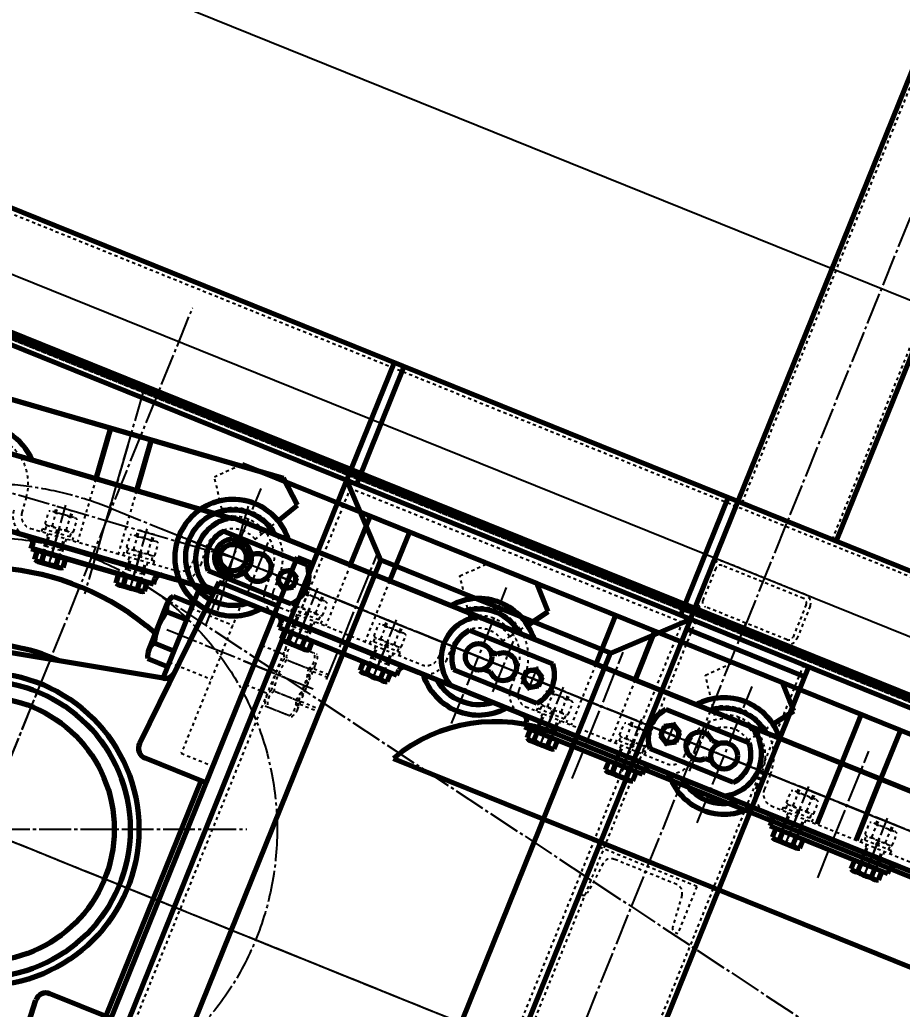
# Model space of a CAD drawing. Header units: millimetres. Extents: x 39335 to 110675, y -13954 to 36506.
# Drawn here: x 53953 to 54786, y 25245 to 26180 of the extents above; entities that cross this region are included whole.
import ezdxf

# ---------------------------------------------------------------- set-up
doc = ezdxf.new("R2010")
doc.units = ezdxf.units.MM
doc.linetypes.add('EB_DASH', pattern=[6, 3, -3])
doc.linetypes.add('EB_DASHDOT', pattern=[39, 30, -3, 3, -3])
for name, color, linetype, lineweight in [('CAXA0', 7, 'Continuous', 70), ('CAXA1', 1, 'EB_DASHDOT', 25), ('CAXA2', 6, 'EB_DASH', 25), ('CAXA3', 7, 'Continuous', 25), ('CAXA4', 3, 'Continuous', 25), ('CAXAnew1', 7, 'Continuous', 70)]:
    doc.layers.add(name, color=color, linetype=linetype, lineweight=lineweight)
doc.styles.add('\\M+5B1EA\\M+5D7BC', font='', dxfattribs={"width": 0.667})
doc.styles.get('\\M+5B1EA\\M+5D7BC').set_extended_font_data('FangSong_GB2312')
doc.dimstyles.new('\\M+5B1EA\\M+5D7BC', dxfattribs={"dimscale": 35, "dimtxt": 3.5, "dimasz": 4, "dimexe": 2, "dimexo": 0, "dimtad": 1, "dimdec": 1, "dimdsep": 46, "dimtxsty": '\\M+5B1EA\\M+5D7BC', "dimcen": 0, "dimdle": 6, "dimazin": 2, "dimtfac": 1, "dimtdec": 1, "dimtmove": 0, "dimatfit": 3, "dimfxl": 0, "dimtolj": 1, "dimtzin": 0, "dimarcsym": 0})

# ---------------------------------------------------------------- blocks, each defined once
blk = doc.blocks.new('CAXBLOCK16', base_point=(-10473.19, 7372.22))
at = {"layer": 'CAXA1', "linetype": 'EB_DASHDOT', "lineweight": 25}
blk.add_line((-11038.53, 7755.39), (-10150.05, 7167.66), dxfattribs=at)
blk.add_circle((-11190.91, 7525.03), 276.2, dxfattribs=at)
blk = doc.blocks.new('*D280')
at = {"layer": 'CAXA4', "color": 0, "lineweight": -2, "transparency": 16777216}
for p, q in [((53916.93, 25415.93), (53916.93, 26680.95)), ((76546.38, 19446.79), (76546.38, 26680.95)), ((54056.93, 26610.95), (76406.38, 26610.95))]:
    blk.add_line(p, q, dxfattribs=at)
at = {"layer": 'CAXA4', "color": 0, "transparency": 16777216}
for points in [[(54056.93, 26634.28), (54056.93, 26587.61), (53916.93, 26610.95)], [(76406.38, 26634.28), (76406.38, 26587.61), (76546.38, 26610.95)]]:
    blk.add_solid(points, dxfattribs=at)
at = {"layer": 'DEFPOINTS', "color": 0, "transparency": 16777216}
for p in [(76546.38, 26610.95), (53916.93, 25415.93), (76546.38, 19446.79)]:
    blk.add_point(p, dxfattribs=at)
at = {"layer": 'CAXA4', "color": 0, "transparency": 16777216, "insert": (65231.66, 26695.37), "char_height": 122.5, "attachment_point": 5, "style": '\\M+5B1EA\\M+5D7BC'}
blk.add_mtext('\\A1;\\fFangSong_GB2312;22630', dxfattribs=at)
blk = doc.blocks.new('CAXBLOCK41', base_point=(-11193.43, 7525.41))
at = {"layer": 'CAXA0'}
for p, q in [((-10969.79, 7758.61), (-11044.58, 7606.26)), ((-10914.16, 7736.14), (-10969.79, 7758.61)), ((-10988.29, 7752.86), (-11022.56, 7668.05)), ((-10988.29, 7752.86), (-10975.21, 7747.57)), ((-10981.59, 7569.24), (-10914.16, 7736.14)), ((-11022.21, 7667.99), (-11165.71, 7691.89)), ((-10981.59, 7569.24), (-11039.35, 7592.58)), ((-11076.29, 7348.66), (-10986.39, 7571.18)), ((-11169.31, 7303.91), (-11289.14, 7386.4)), ((-11071.49, 7346.72), (-11129.25, 7370.06)), ((-11194.55, 7202.3), (-11142.52, 7363.85)), ((-11138.92, 7179.83), (-11071.49, 7346.72)), ((-11203.87, 7219.3), (-11169.6, 7304.1)), ((-11203.87, 7219.3), (-11190.78, 7214.01)), ((-11138.92, 7179.83), (-11194.55, 7202.3))]:
    blk.add_line(p, q, dxfattribs=at)
for radius in [148.21, 140, 125]:
    blk.add_circle((-11193.43, 7525.41), radius, dxfattribs=at)
for centre, radius, start, end in [((-11193.43, 7525.41), 175, 65.21225, 250.78775), ((-11193.43, 7525.41), 168.77, 80.54525, 235.45475), ((-11020.57, 7677.86), 10, 260.54525, 333.85364), ((-11035.6, 7601.85), 10, 153.85364, 248), ((-11133, 7360.78), 10, 68, 162.14636), ((-11174.98, 7295.67), 10, 342.14636, 55.45475)]:
    blk.add_arc(centre, radius, start, end, dxfattribs=at)
at = {"layer": 'CAXA1', "linetype": 'EB_DASHDOT', "lineweight": 25}
for p, q in [((-10918.58, 7673.21), (-11019.56, 7714.01)), ((-11257.78, 7366.15), (-11129.09, 7684.67)), ((-11352.7, 7589.76), (-11034.17, 7461.06)), ((-11098.39, 7228.16), (-11199.37, 7268.96))]:
    blk.add_line(p, q, dxfattribs=at)
at = {"layer": 'CAXA2'}
for p, q in [((-10966.66, 7692.64), (-10947.68, 7739.61)), ((-10947.68, 7739.61), (-10917.66, 7727.48)), ((-10995.87, 7734.1), (-10956.36, 7718.13)), ((-10966.66, 7692.64), (-11005.27, 7597.08)), ((-11016.47, 7683.1), (-10976.96, 7667.14)), ((-11005.27, 7597.08), (-10975.24, 7584.95)), ((-11146.47, 7247.59), (-11107.86, 7343.15)), ((-11107.86, 7343.15), (-11077.84, 7331.01)), ((-11175.68, 7289.05), (-11136.17, 7273.09)), ((-11146.47, 7247.59), (-11165.45, 7200.62)), ((-11196.29, 7238.06), (-11156.77, 7222.09)), ((-11165.45, 7200.62), (-11135.42, 7188.48))]:
    blk.add_line(p, q, dxfattribs=at)
blk = doc.blocks.new('CAXBLOCK56', base_point=(-10206.5, 7488.92))
at = {"layer": 'CAXA0'}
for p, q in [((-10956.55, 7819.75), (-10002.73, 7434.38)), ((-10956.92, 7799.4), (-10943.78, 7794.09)), ((-10968.91, 7769.73), (-10955.77, 7764.42)), ((-10982.77, 7754.84), (-10028.95, 7369.47)), ((-10733.15, 7713.31), (-10654.6, 7681.57)), ((-10713.13, 7693.36), (-10706.74, 7690.78)), ((-10748.14, 7676.22), (-10669.58, 7644.48)), ((-10719.88, 7676.67), (-10713.49, 7674.09)), ((-10682.7, 7666.37), (-10679.24, 7674.94)), ((-10679.24, 7674.94), (-10670.09, 7676.22)), ((-10670.09, 7676.22), (-10664.41, 7668.94)), ((-10677.01, 7659.09), (-10682.7, 7666.37)), ((-10664.41, 7668.94), (-10667.87, 7660.38)), ((-10667.87, 7660.38), (-10677.01, 7659.09)), ((-10469.16, 7606.65), (-10547.72, 7638.39)), ((-10549.43, 7622.49), (-10552.89, 7613.93)), ((-10540.29, 7623.78), (-10549.43, 7622.49)), ((-10534.6, 7616.5), (-10540.29, 7623.78)), ((-10538.06, 7607.93), (-10534.6, 7616.5)), ((-10552.89, 7613.93), (-10547.21, 7606.65)), ((-10547.21, 7606.65), (-10538.06, 7607.93)), ((-10497.42, 7606.2), (-10503.81, 7608.79)), ((-10484.15, 7569.56), (-10562.7, 7601.3)), ((-10504.17, 7589.52), (-10510.56, 7592.1)), ((-10269.56, 7526.01), (-10191.01, 7494.27)), ((-10249.54, 7506.05), (-10243.15, 7503.47)), ((-10284.54, 7488.92), (-10205.99, 7457.18)), ((-10256.28, 7489.36), (-10249.89, 7486.78)), ((-10219.11, 7479.07), (-10215.65, 7487.63)), ((-10215.65, 7487.63), (-10206.5, 7488.92)), ((-10206.5, 7488.92), (-10200.81, 7481.64)), ((-10213.42, 7471.79), (-10219.11, 7479.07)), ((-10200.81, 7481.64), (-10204.27, 7473.08)), ((-10204.27, 7473.08), (-10213.42, 7471.79)), ((-10005.57, 7419.35), (-10084.12, 7451.08)), ((-10085.84, 7435.19), (-10089.3, 7426.62)), ((-10076.69, 7436.48), (-10085.84, 7435.19)), ((-10071.01, 7429.2), (-10076.69, 7436.48)), ((-10089.3, 7426.62), (-10083.62, 7419.35)), ((-10083.62, 7419.35), (-10074.47, 7420.63)), ((-10074.47, 7420.63), (-10071.01, 7429.2)), ((-10033.83, 7418.9), (-10040.22, 7421.48)), ((-10020.56, 7382.26), (-10099.11, 7414)), ((-10040.57, 7402.21), (-10046.96, 7404.79))]:
    blk.add_line(p, q, dxfattribs=at)
for centre, radius in [((-10956.34, 7781.91), 12.5), ((-10724.55, 7688.26), 12.5), ((-10673.55, 7667.66), 8), ((-10543.75, 7615.21), 8), ((-10492.75, 7594.61), 12.5), ((-10260.96, 7500.96), 12.5), ((-10209.96, 7480.36), 8), ((-10080.16, 7427.91), 8), ((-10029.16, 7407.31), 12.5)]:
    blk.add_circle(centre, radius, dxfattribs=at)
for centre, radius, start, end in [((-10956.34, 7781.91), 55, 17.5212, 298.4788), ((-10956.34, 7781.91), 45, 29.05756, 286.94244), ((-10951.71, 7780.04), 40, 96.95502, 219.04498), ((-10956.34, 7781.91), 17.5, 91.89551, 224.10449), ((-10956.34, 7781.91), 17.5, 271.89551, 44.10449), ((-10724.55, 7688.26), 55, 17.5212, 118.4788), ((-10724.55, 7688.26), 45, 29.05756, 106.94244), ((-10719.91, 7686.39), 40, 96.95502, 219.04498), ((-10719.91, 7686.39), 30, 116.18969, 199.81031), ((-10701.42, 7678.92), 13, 201.81306, 114.18694), ((-10682.82, 7671.4), 30, 296.18969, 19.81031), ((-10724.55, 7688.26), 55, 197.5212, 298.4788), ((-10724.55, 7688.26), 45, 209.05756, 286.94244), ((-10492.75, 7594.61), 55, 17.5212, 118.4788), ((-10534.48, 7611.47), 30, 116.18969, 199.81031), ((-10492.75, 7594.61), 45, 29.05756, 106.94244), ((-10515.88, 7603.96), 13, 21.81306, 294.18694), ((-10497.39, 7596.48), 40, 276.95502, 39.04498), ((-10497.39, 7596.48), 30, 296.18969, 19.81031), ((-10492.75, 7594.61), 55, 197.5212, 298.4788), ((-10492.75, 7594.61), 45, 209.05756, 286.94244), ((-10260.96, 7500.96), 55, 17.5212, 118.4788), ((-10260.96, 7500.96), 45, 29.05756, 106.94244), ((-10256.32, 7499.09), 40, 96.95502, 219.04498), ((-10256.32, 7499.09), 30, 116.18969, 199.81031), ((-10237.83, 7491.61), 13, 201.81306, 114.18694), ((-10219.23, 7484.1), 30, 296.18969, 19.81031), ((-10260.96, 7500.96), 55, 197.5212, 298.4788), ((-10260.96, 7500.96), 45, 209.05756, 286.94244), ((-10070.88, 7424.16), 30, 116.18969, 199.81031), ((-10052.29, 7416.65), 13, 21.81306, 294.18694), ((-10033.8, 7409.18), 40, 276.95502, 39.04498), ((-10033.8, 7409.18), 30, 296.18969, 19.81031)]:
    blk.add_arc(centre, radius, start, end, dxfattribs=at)
at = {"layer": 'CAXA1'}
for p, q in [((-10981.84, 7718.8), (-10929.91, 7847.34)), ((-11024.63, 7809.5), (-9978.97, 7387.03)), ((-10868.03, 7666.8), (-10819.73, 7786.37)), ((-10750.05, 7625.15), (-10698.11, 7753.69)), ((-10710.96, 7655.16), (-10691.68, 7702.87)), ((-10636.24, 7573.15), (-10587.93, 7692.72)), ((-10668.97, 7679), (-10678.14, 7656.31)), ((-10518.25, 7531.5), (-10466.32, 7660.04)), ((-10539.16, 7626.56), (-10548.33, 7603.87)), ((-10525.52, 7580.24), (-10506.25, 7627.95)), ((-10404.44, 7479.5), (-10356.14, 7599.06)), ((-10286.45, 7437.85), (-10234.52, 7566.39)), ((-10247.37, 7467.86), (-10228.09, 7515.57)), ((-10172.65, 7385.85), (-10124.34, 7505.41)), ((-10048.18, 7360.23), (-10009.63, 7455.64)), ((-10061.93, 7392.94), (-10042.65, 7440.64))]:
    blk.add_line(p, q, dxfattribs=at)
at = {"layer": 'CAXA1', "linetype": 'EB_DASHDOT', "lineweight": 25}
for p, q in [((-10553.95, 7619.33), (-10533.55, 7611.09)), ((-10205.38, 7491.7), (-10214.55, 7469.01)), ((-10199.76, 7476.23), (-10220.16, 7484.48)), ((-10075.57, 7439.26), (-10084.74, 7416.56)), ((-10090.35, 7432.03), (-10069.96, 7423.79))]:
    blk.add_line(p, q, dxfattribs=at)
blk = doc.blocks.new('CAXBLOCK107', base_point=(-10549.36, 7458.06))
at = {"layer": 'CAXA2'}
for p, q in [((-10611.28, 7508.76), (-10629.26, 7464.26)), ((-10518.56, 7471.3), (-10611.28, 7508.76)), ((-10537.54, 7473.25), (-10596.27, 7496.98)), ((-10606.98, 7493.05), (-10621.59, 7465.24)), ((-10518.56, 7471.3), (-10536.54, 7426.79)), ((-10518.56, 7471.3), (-10536.54, 7426.79)), ((-10626.88, 7463.29), (-10629.26, 7464.26)), ((-10532.57, 7462.99), (-10541.38, 7432.83)), ((-10538.92, 7427.76), (-10536.54, 7426.79))]:
    blk.add_line(p, q, dxfattribs=at)
for centre, radius, start, end in [((-10599.46, 7489.1), 8.5, 68, 152.28941), ((-10540.72, 7465.37), 8.5, 343.71059, 68), ((-10625.31, 7467.19), 4.2, 248, 332.28941), ((-10537.35, 7431.65), 4.2, 163.71059, 248)]:
    blk.add_arc(centre, radius, start, end, dxfattribs=at)
blk = doc.blocks.new('CAXBLOCK116', base_point=(-10460.16, 7711.35))
at = {"layer": 'CAXA2'}
for p, q in [((-10416.31, 7747.08), (-10493.26, 7778.17)), ((-10504.33, 7773.47), (-10516.69, 7742.87)), ((-10500.62, 7771.97), (-10512.98, 7741.38)), ((-10417.81, 7743.37), (-10494.76, 7774.46)), ((-10435.04, 7700.72), (-10511.99, 7731.81)), ((-10433.54, 7704.43), (-10510.5, 7735.52)), ((-10415.32, 7737.51), (-10427.68, 7706.91)), ((-10411.61, 7736.01), (-10423.97, 7705.41))]:
    blk.add_line(p, q, dxfattribs=at)
for centre, radius, start, end in [((-10496.45, 7770.29), 8.5, 68, 158), ((-10496.45, 7770.29), 4.5, 68, 158), ((-10419.49, 7739.19), 8.5, 338, 68), ((-10508.81, 7739.69), 8.5, 158, 248), ((-10508.81, 7739.69), 4.5, 158, 248), ((-10419.49, 7739.19), 4.5, 338, 68), ((-10431.85, 7708.6), 8.5, 248, 338), ((-10431.85, 7708.6), 4.5, 248, 338)]:
    blk.add_arc(centre, radius, start, end, dxfattribs=at)
blk = doc.blocks.new('CAXBLOCK34', base_point=(-8741.03, 6119.08))
at = {"layer": 'CAXA0'}
for p, q in [((-11605.02, 8289.9), (-3432.82, 4988.12)), ((-10479.42, 7835.13), (-10298.48, 8282.96)), ((-10386.7, 7797.67), (-10205.77, 8245.5)), ((-11649.97, 8178.64), (-9198.5, 7188.18)), ((-10848.89, 7854.98), (-10803.93, 7966.24)), ((-10839.61, 7851.23), (-10794.66, 7962.5)), ((-10959.45, 7819.28), (-11179.59, 7883.63)), ((-11171.05, 7057.6), (-10848.89, 7854.98)), ((-10816.84, 7779.48), (-10848.89, 7854.98)), ((-10533.64, 7727.61), (-10488.69, 7838.88)), ((-10524.37, 7723.87), (-10479.42, 7835.13)), ((-10967.84, 7748.81), (-11194.13, 7814.95)), ((-10002.73, 7434.38), (-10956.55, 7819.75)), ((-10964.95, 7806.96), (-10886.4, 7775.22)), ((-11146.77, 7790.57), (-11145.38, 7795.37)), ((-11146.54, 7790.62), (-11145.14, 7795.42)), ((-11143.99, 7800.17), (-11028.74, 7766.73)), ((-10943.78, 7794.09), (-10956.92, 7799.4)), ((-11170.91, 7057.93), (-10876.85, 7785.77)), ((-11031.36, 7756.96), (-11146.54, 7790.62)), ((-10944.93, 7787.01), (-10938.54, 7784.43)), ((-11157.65, 7133.47), (-10895.43, 7782.5)), ((-11157.65, 7133.47), (-10895.43, 7782.5)), ((-11157.65, 7133.47), (-10895.43, 7782.5)), ((-11095.54, 7089.65), (-10816.84, 7779.48)), ((-10895.43, 7782.5), (-10880.59, 7776.5)), ((-10895.43, 7782.5), (-10880.59, 7776.5)), ((-10895.43, 7782.5), (-10880.59, 7776.5)), ((-10599.88, 7691.82), (-10816.84, 7779.48)), ((-10979.93, 7769.87), (-10901.38, 7738.14)), ((-10955.77, 7764.42), (-10968.91, 7769.73)), ((-10951.67, 7770.32), (-10945.28, 7767.74)), ((-10911.04, 7768.59), (-10914.5, 7760.02)), ((-10901.89, 7769.87), (-10911.04, 7768.59)), ((-10896.2, 7762.6), (-10901.89, 7769.87)), ((-11031.53, 7757.12), (-11030.13, 7761.93)), ((-11031.36, 7756.96), (-11029.96, 7761.75)), ((-10914.5, 7760.02), (-10908.81, 7752.75)), ((-10899.66, 7754.03), (-10896.2, 7762.6)), ((-10028.95, 7369.47), (-10982.77, 7754.84)), ((-10908.81, 7752.75), (-10899.66, 7754.03)), ((-11018.11, 7739.11), (-11035.96, 7694.95)), ((-10994.28, 7738.04), (-11018.07, 7679.16)), ((-11012.93, 7745.58), (-10994.28, 7738.04)), ((-11018.87, 7730.86), (-11000.23, 7723.32)), ((-10912.93, 7715.84), (-10911.06, 7720.48)), ((-10909.19, 7725.11), (-10797.93, 7680.16)), ((-10524.37, 7723.87), (-10883.99, 6833.77)), ((-10599.88, 7691.82), (-10524.37, 7723.87)), ((-10528.12, 7714.6), (-10416.86, 7669.64)), ((-11030.77, 7701.41), (-11012.12, 7693.88)), ((-10878.58, 7001.99), (-10599.88, 7691.82)), ((-11036.72, 7686.69), (-11018.07, 7679.16)), ((-10801.67, 7670.89), (-10799.8, 7675.52)), ((-10413.11, 7678.91), (-10690.32, 6992.8)), ((-10681.14, 7622.19), (-10679.27, 7626.82)), ((-10566.13, 7586.51), (-10677.39, 7631.46)), ((-10569.88, 7577.24), (-10568, 7581.87)), ((-10449.34, 7528.54), (-10447.47, 7533.17)), ((-10445.6, 7537.81), (-10334.33, 7492.86)), ((-10338.08, 7483.58), (-10336.21, 7488.22))]:
    blk.add_line(p, q, dxfattribs=at)
at = {"layer": 'CAXA0', "color": 2}
for p, q in [((-11643.33, 8187.82), (4753.64, 1563.02)), ((-11644.83, 8184.11), (2364.6, 2523.93))]:
    blk.add_line(p, q, dxfattribs=at)
at = {"layer": 'CAXA0', "color": 3}
for p, q in [((-10717.13, 7809.3), (481.62, 3284.71)), ((-10600.62, 7762.22), (2411.79, 2504.87))]:
    blk.add_line(p, q, dxfattribs=at)
at = {"layer": 'CAXA0', "color": 4}
for p, q in [((-10652.7, 7616.09), (4911.62, 1327.7)), ((-10804.8, 7592.34), (4894.17, 1249.54))]:
    blk.add_line(p, q, dxfattribs=at)
at = {"layer": 'CAXA0'}
for centre, radius in [((-10956.34, 7781.91), 12.5), ((-10956.34, 7781.91), 12.5), ((-10905.35, 7761.31), 8)]:
    blk.add_circle(centre, radius, dxfattribs=at)
for centre, radius, start, end in [((-11196.3, 7852.05), 55, 23.22889, 163.47877), ((-11196.3, 7852.05), 55, 23.22889, 163.47877), ((-10956.34, 7781.91), 55, 17.5212, 124.18662), ((-10956.34, 7781.91), 45, 29.05756, 112.65032), ((-10951.71, 7780.04), 40, 96.95502, 219.04498), ((-10951.71, 7780.04), 30, 116.18969, 199.81031), ((-11150.18, 7796.76), 5, 343.81648, 73.81648), ((-11149.94, 7796.82), 5, 343.70773, 73.70773), ((-10956.34, 7781.91), 17.5, 91.89551, 224.10449), ((-10956.34, 7781.91), 17.5, 271.89551, 44.10449), ((-10933.21, 7772.57), 13, 201.81306, 114.18694), ((-10914.62, 7765.06), 30, 296.18969, 19.81031), ((-11193.43, 7525.41), 247, 48.57155, 273.15707), ((-11025.33, 7760.53), 5, 73.81648, 163.81648), ((-11025.16, 7760.35), 5, 73.70773, 163.70773), ((-10956.34, 7781.91), 55, 203.22901, 298.4788), ((-10956.34, 7781.91), 45, 214.76543, 286.94244), ((-11004.77, 7733.72), 14.4, 124.53152, 191.46848), ((-10976.97, 7696.8), 54, 140.90116, 175.09884), ((-10915.7, 7722.35), 5, 338, 68), ((-11022.61, 7689.56), 14.4, 124.53152, 191.46848), ((-10795.16, 7673.65), 5, 68, 158), ((-10683.9, 7628.7), 5, 338, 68), ((-10563.37, 7580), 5, 68, 158), ((-10452.11, 7535.05), 5, 338, 68), ((-10331.57, 7486.35), 5, 68, 158)]:
    blk.add_arc(centre, radius, start, end, dxfattribs=at)
at = {"layer": 'CAXA0', "color": 4}
blk.add_arc((-10708.88, 7477.01), 150, 68, 129.74911, dxfattribs=at)
at = {"layer": 'CAXA1', "linetype": 'EB_DASHDOT', "lineweight": 25}
for p, q in [((-10244.11, 8284.06), (-10476.51, 7708.85)), ((-11403.64, 7005.12), (-10994.44, 8017.94)), ((-11040.76, 7939.86), (-11096.52, 7747.72)), ((-11120.44, 7809.53), (-11129.92, 7776.88)), ((-11120.03, 7810.97), (-11129.5, 7778.32)), ((-11043.61, 7787.24), (-11053.09, 7754.58)), ((-11043.2, 7788.68), (-11052.67, 7756.02)), ((-10909.93, 7749.96), (-10900.76, 7772.66)), ((-10895.15, 7757.19), (-10915.55, 7765.43)), ((-10884.82, 7732.04), (-10897.56, 7700.51)), ((-10884.26, 7733.43), (-10896.99, 7701.91)), ((-10755.22, 7019.02), (-10471.8, 7720.52)), ((-10810.64, 7702.07), (-10823.38, 7670.55)), ((-10810.08, 7703.46), (-10822.82, 7671.94)), ((-10653.02, 7638.39), (-10665.76, 7606.86)), ((-10652.46, 7639.78), (-10665.2, 7608.25)), ((-11421.98, 7617.75), (-9704.68, 6923.92)), ((-10578.85, 7608.42), (-10591.58, 7576.89)), ((-10578.29, 7609.81), (-10591.02, 7578.29)), ((-10421.23, 7544.74), (-10433.96, 7513.21)), ((-10420.67, 7546.13), (-10433.4, 7514.6)), ((-11685.29, 7525.41), (-10943.43, 7525.41)), ((-10347.05, 7514.77), (-10359.79, 7483.24)), ((-10346.49, 7516.16), (-10359.23, 7484.63)), ((-11029.32, 7459.11), (5218.91, 894.39))]:
    blk.add_line(p, q, dxfattribs=at)
at = {"layer": 'CAXA1'}
for p, q in [((-11055.66, 7887.67), (-11091.84, 7763.89)), ((-11196.3, 7852.05), (-10956.34, 7781.91)), ((-11129.77, 7777.4), (-11114.12, 7831.34)), ((-11071.08, 7828.27), (4926.61, 1364.78)), ((-10942.1, 7830.65), (-10970.97, 7731.88)), ((-11052.94, 7755.11), (-11037.29, 7809.04)), ((-9960.88, 7379.72), (-11006.53, 7802.19)), ((-10923.57, 7796.28), (-10942.85, 7748.58)), ((-10897.35, 7701.02), (-10876.31, 7753.09)), ((-10823.18, 7671.05), (-10802.14, 7723.12)), ((-10946.43, 7684.46), (-10908.04, 7668.95)), ((-10944.71, 7683.77), (-10878.3, 7656.94)), ((-10665.56, 7607.37), (-10644.52, 7659.44)), ((-10591.38, 7577.4), (-10570.34, 7629.47)), ((-11375.05, 7598.79), (5218.91, 894.39)), ((-10433.76, 7513.72), (-10412.72, 7565.79)), ((-10359.59, 7483.75), (-10338.55, 7535.82)), ((-11086.22, 7482.09), (-10656.82, 7308.61))]:
    blk.add_line(p, q, dxfattribs=at)
blk.add_arc((-11193.43, 7525.41), 326.64, 67.9978, 248.0022, dxfattribs=at)
at = {"layer": 'CAXA2'}
for p, q in [((-11602.26, 8283.39), (-3439.33, 4985.36)), ((-10475.71, 7833.63), (-10294.77, 8281.46)), ((-10390.41, 7799.17), (-10209.47, 8247)), ((-11643.46, 8181.4), (-3582.53, 4924.57)), ((-11190.91, 7998.56), (-3561.46, 4916.06)), ((-10973.99, 7858.36), (-10947.68, 7870.09)), ((-11085.86, 7856.19), (-11103.15, 7796.65)), ((-10968.72, 7835.5), (-10973.99, 7858.36)), ((-11163.1, 7061.25), (-10845.57, 7847.17)), ((-11047.45, 7845.04), (-11064.73, 7785.5)), ((-10532.18, 7720.55), (-10845.57, 7847.17)), ((-11151.52, 7838.8), (-11155.7, 7824.4)), ((-10966.92, 7827.71), (-10968.72, 7835.5)), ((-11133.59, 7813.94), (-11130.23, 7825.52)), ((-11126.94, 7812.01), (-11123.58, 7823.59)), ((-11106.66, 7819.74), (-11126.62, 7825.54)), ((-11124.32, 7824.87), (-11122.71, 7830.44)), ((-11123.17, 7824.54), (-11121.55, 7830.11)), ((-11122.71, 7830.44), (-11107.34, 7825.98)), ((-11110.11, 7820.75), (-11108.49, 7826.32)), ((-11108.96, 7820.41), (-11107.34, 7825.98)), ((-10965.12, 7819.91), (-10966.92, 7827.71)), ((-11133.43, 7808.56), (-11132.29, 7812.5)), ((-11132.29, 7812.5), (-11108.85, 7805.7)), ((-11113.63, 7808.15), (-11110.27, 7819.73)), ((-11106.98, 7806.22), (-11103.62, 7817.8)), ((-10929.29, 7804.16), (-10913.71, 7816.7)), ((-11147.52, 7809.53), (-11009.22, 7769.39)), ((-11136.95, 7806.46), (-11136.12, 7809.34)), ((-11136.12, 7809.34), (-11107.31, 7800.98)), ((-11135.25, 7787.22), (-11130.23, 7804.51)), ((-11131.19, 7804.79), (-11133.98, 7795.19)), ((-11132.42, 7792.65), (-11129.08, 7804.18)), ((-11122.73, 7805.46), (-11122.64, 7809.7)), ((-11120.69, 7804.87), (-11120.68, 7805.42)), ((-11120.68, 7805.42), (-11120.61, 7809.11)), ((-11110, 7801.76), (-11108.85, 7805.7)), ((-11056.76, 7791.65), (-11053.4, 7803.22)), ((-11049.79, 7803.24), (-11029.83, 7797.45)), ((-11047.49, 7802.57), (-11045.88, 7808.14)), ((-11046.34, 7802.24), (-11044.72, 7807.81)), ((-11030.51, 7803.68), (-11045.88, 7808.14)), ((-11033.28, 7798.45), (-11031.66, 7804.02)), ((-11032.13, 7798.11), (-11030.51, 7803.68)), ((-10935.52, 7799.15), (-10929.29, 7804.16)), ((-11133.98, 7795.19), (-11136.21, 7787.5)), ((-11119.88, 7782.77), (-11114.87, 7800.05)), ((-11119.36, 7788.86), (-11116.02, 7800.39)), ((-11113.9, 7799.77), (-11116.69, 7790.17)), ((-11107.31, 7800.98), (-11108.14, 7798.1)), ((-11050.11, 7789.72), (-11046.75, 7801.29)), ((-11036.8, 7785.85), (-11033.44, 7797.43)), ((-11030.15, 7783.92), (-11026.79, 7795.5)), ((-11135.25, 7787.22), (-11132.42, 7792.65)), ((-11133.58, 7792.99), (-11118.21, 7788.53)), ((-11119.88, 7782.77), (-11119.36, 7788.86)), ((-11116.69, 7790.17), (-11118.92, 7782.49)), ((-11059.29, 7787.05), (-11060.12, 7784.16)), ((-11030.48, 7778.68), (-11059.29, 7787.05)), ((-11056.6, 7786.27), (-11055.46, 7790.2)), ((-11032.02, 7783.4), (-11055.46, 7790.2)), ((-11045.62, 7783.63), (-11043.7, 7786.79)), ((-11043.86, 7782.57), (-11041.67, 7786.2)), ((-10990.17, 7791.98), (-10994.36, 7777.57)), ((-10982.49, 7789.75), (-10986.67, 7775.34)), ((-11163.1, 7061.25), (-10873.53, 7777.96)), ((-11058.42, 7764.93), (-11053.4, 7782.21)), ((-11054.36, 7782.49), (-11057.15, 7772.89)), ((-11055.59, 7770.36), (-11052.25, 7781.88)), ((-11045.9, 7783.16), (-11045.62, 7783.63)), ((-11043.05, 7760.47), (-11038.04, 7777.75)), ((-11042.53, 7766.56), (-11039.19, 7778.09)), ((-11037.08, 7777.48), (-11039.86, 7767.87)), ((-11033.17, 7779.47), (-11032.02, 7783.4)), ((-11031.31, 7775.8), (-11030.48, 7778.68)), ((-10742.2, 7764.71), (-10715.89, 7776.44)), ((-11057.15, 7772.89), (-11059.38, 7765.21)), ((-11058.42, 7764.93), (-11055.59, 7770.36)), ((-11041.38, 7766.23), (-11056.75, 7770.69)), ((-11043.05, 7760.47), (-11042.53, 7766.56)), ((-11039.86, 7767.87), (-11042.09, 7760.19)), ((-10920.18, 7767.3), (-10925.8, 7753.4)), ((-10845.69, 7774.95), (-10868.92, 7717.47)), ((-10912.77, 7764.31), (-10918.39, 7750.4)), ((-10808.6, 7759.97), (-10831.83, 7702.49)), ((-10735.12, 7734.06), (-10742.2, 7764.71)), ((-10897.45, 7737.76), (-10892.94, 7748.94)), ((-10870.07, 7740.8), (-10889.34, 7748.59)), ((-10887.12, 7747.69), (-10884.95, 7753.07)), ((-10886.01, 7747.24), (-10883.84, 7752.62)), ((-10884.95, 7753.07), (-10870.12, 7747.07)), ((-10873.4, 7742.15), (-10871.23, 7747.52)), ((-10872.29, 7741.7), (-10870.12, 7747.07)), ((-10891.03, 7735.16), (-10886.51, 7746.34)), ((-10878.18, 7729.97), (-10873.66, 7741.15)), ((-10871.76, 7727.38), (-10867.24, 7738.56)), ((-10911.75, 7734.78), (-10778.24, 7680.83)), ((-10901.56, 7730.66), (-10900.43, 7733.44)), ((-10900.43, 7733.44), (-10872.62, 7722.2)), ((-10895.99, 7728.41), (-10899.74, 7719.14)), ((-10897.84, 7732.39), (-10896.3, 7736.19)), ((-10896.3, 7736.19), (-10873.68, 7727.05)), ((-10887.51, 7728.22), (-10886.99, 7732.43)), ((-10885.47, 7727.97), (-10885.02, 7731.63)), ((-10733.32, 7726.26), (-10735.12, 7734.06)), ((-10899.74, 7719.14), (-10902.74, 7711.72)), ((-10901.81, 7711.35), (-10895.07, 7728.03)), ((-10898.45, 7716.46), (-10893.95, 7727.59)), ((-10886.97, 7705.35), (-10880.23, 7722.04)), ((-10885.84, 7711.36), (-10881.34, 7722.49)), ((-10885.54, 7727.42), (-10885.47, 7727.97)), ((-10879.3, 7721.67), (-10883.05, 7712.39)), ((-10519.74, 7721.99), (-10877.48, 6836.53)), ((-10875.21, 7723.25), (-10873.68, 7727.05)), ((-10872.62, 7722.2), (-10873.74, 7719.42)), ((-10849.71, 6934.63), (-10532.18, 7720.55)), ((-10812.95, 7717.72), (-10810.78, 7723.1)), ((-10811.84, 7717.27), (-10809.66, 7722.65)), ((-10795.94, 7717.11), (-10810.78, 7723.1)), ((-10901.81, 7711.35), (-10898.45, 7716.46)), ((-10899.56, 7716.91), (-10884.73, 7710.91)), ((-10886.97, 7705.35), (-10885.84, 7711.36)), ((-10883.05, 7712.39), (-10886.05, 7704.98)), ((-10823.28, 7707.79), (-10818.76, 7718.97)), ((-10816.85, 7705.2), (-10812.34, 7716.37)), ((-10815.17, 7718.62), (-10795.9, 7710.83)), ((-10804.01, 7700), (-10799.49, 7711.18)), ((-10799.23, 7712.18), (-10797.05, 7717.56)), ((-10798.11, 7711.73), (-10795.94, 7717.11)), ((-10695.19, 7707.32), (-10678.42, 7718.22)), ((-10902.13, 7700.81), (-10879.29, 7691.59)), ((-10826.26, 7703.47), (-10827.38, 7700.69)), ((-10798.44, 7692.23), (-10826.26, 7703.47)), ((-10823.66, 7702.42), (-10822.12, 7706.22)), ((-10799.5, 7697.08), (-10822.12, 7706.22)), ((-10813, 7698.69), (-10810.78, 7701.64)), ((-10811.37, 7697.45), (-10808.81, 7700.84)), ((-10797.58, 7697.41), (-10793.07, 7708.59)), ((-10757, 7701.37), (-10762.62, 7687.47)), ((-10701.9, 7702.97), (-10695.19, 7707.32)), ((-10929.14, 7699.05), (-10908.74, 7690.81)), ((-10929.14, 7699.05), (-10908.74, 7690.81)), ((-10899.81, 7699.88), (-10876.98, 7690.65)), ((-10827.63, 7681.38), (-10820.89, 7698.07)), ((-10821.82, 7698.44), (-10825.56, 7689.17)), ((-10824.27, 7686.49), (-10819.78, 7697.62)), ((-10813.33, 7698.25), (-10813, 7698.69)), ((-10812.8, 7675.38), (-10806.06, 7692.07)), ((-10811.66, 7681.4), (-10807.17, 7692.52)), ((-10805.13, 7691.7), (-10808.87, 7682.43)), ((-10801.04, 7693.28), (-10799.5, 7697.08)), ((-10799.57, 7689.45), (-10798.44, 7692.23)), ((-10749.58, 7698.38), (-10755.2, 7684.47)), ((-10885.24, 7676.87), (-10908.08, 7686.09)), ((-10882.92, 7675.93), (-10905.76, 7685.15)), ((-10880.06, 7683.33), (-10897.9, 7639.17)), ((-10895.58, 7638.23), (-10877.74, 7682.4)), ((-10825.56, 7689.17), (-10828.56, 7681.75)), ((-10827.63, 7681.38), (-10824.27, 7686.49)), ((-10810.55, 7680.95), (-10825.39, 7686.94)), ((-10808.87, 7682.43), (-10811.87, 7675.01)), ((-10510.4, 7671.05), (-10484.09, 7682.79)), ((-10880.93, 7674.5), (-10861.83, 7666.78)), ((-10879.92, 7677), (-10860.82, 7669.29)), ((-10812.8, 7675.38), (-10811.66, 7681.4)), ((-10417.75, 7680.79), (-10734.29, 6897.32)), ((-10688.39, 7673.65), (-10694.01, 7659.74)), ((-10613.89, 7681.3), (-10637.12, 7623.82)), ((-10916.13, 7672.22), (-10883.88, 7659.19)), ((-10860.82, 7669.29), (-10874.3, 7635.91)), ((-10680.97, 7670.66), (-10686.59, 7656.75)), ((-10576.81, 7666.32), (-10600.03, 7608.83)), ((-10503.32, 7640.41), (-10510.4, 7671.05)), ((-10944.13, 7661.96), (-10923.73, 7653.72)), ((-10944.13, 7661.96), (-10923.73, 7653.72)), ((-10897.14, 7647.42), (-10919.97, 7656.65)), ((-10894.82, 7646.49), (-10917.65, 7655.71)), ((-10665.66, 7644.11), (-10661.14, 7655.29)), ((-10638.27, 7647.15), (-10657.55, 7654.94)), ((-10655.33, 7654.04), (-10653.15, 7659.42)), ((-10654.21, 7653.59), (-10652.04, 7658.97)), ((-10653.15, 7659.42), (-10638.32, 7653.42)), ((-10641.61, 7648.5), (-10639.43, 7653.87)), ((-10892.39, 7646.13), (-10873.29, 7638.41)), ((-10659.23, 7641.51), (-10654.72, 7652.69)), ((-10646.39, 7636.32), (-10641.87, 7647.5)), ((-10640.49, 7648.05), (-10638.32, 7653.42)), ((-10639.96, 7633.73), (-10635.45, 7644.9)), ((-10925.92, 7641.93), (-10903.09, 7632.7)), ((-10923.6, 7640.99), (-10900.77, 7631.77)), ((-10893.4, 7643.63), (-10874.3, 7635.91)), ((-10679.96, 7641.13), (-10546.44, 7587.18)), ((-10669.76, 7637.01), (-10668.64, 7639.79)), ((-10668.64, 7639.79), (-10640.82, 7628.55)), ((-10666.04, 7638.74), (-10664.5, 7642.54)), ((-10664.5, 7642.54), (-10641.88, 7633.4)), ((-10655.71, 7634.57), (-10655.19, 7638.78)), ((-10653.68, 7634.32), (-10653.23, 7637.98)), ((-10501.53, 7632.61), (-10503.32, 7640.41)), ((-10670.01, 7617.69), (-10663.27, 7634.38)), ((-10664.2, 7634.76), (-10667.94, 7625.49)), ((-10666.65, 7622.81), (-10662.16, 7633.93)), ((-10655.18, 7611.7), (-10648.43, 7628.39)), ((-10654.04, 7617.71), (-10649.55, 7628.84)), ((-10653.74, 7633.77), (-10653.68, 7634.32)), ((-10647.51, 7628.01), (-10651.25, 7618.74)), ((-10643.42, 7629.6), (-10641.88, 7633.4)), ((-10640.82, 7628.55), (-10641.94, 7625.77)), ((-10581.15, 7624.07), (-10578.98, 7629.45)), ((-10580.04, 7623.62), (-10577.87, 7629)), ((-10564.15, 7623.45), (-10578.98, 7629.45)), ((-10667.94, 7625.49), (-10670.94, 7618.07)), ((-10670.01, 7617.69), (-10666.65, 7622.81)), ((-10667.76, 7623.26), (-10652.93, 7617.26)), ((-10655.18, 7611.7), (-10654.04, 7617.71)), ((-10651.25, 7618.74), (-10654.25, 7611.33)), ((-10591.48, 7614.14), (-10586.97, 7625.32)), ((-10585.06, 7611.54), (-10580.54, 7622.72)), ((-10583.37, 7624.97), (-10564.1, 7617.18)), ((-10572.21, 7606.35), (-10567.69, 7617.53)), ((-10567.43, 7618.53), (-10565.26, 7623.9)), ((-10566.32, 7618.08), (-10564.15, 7623.45)), ((-10463.4, 7613.67), (-10446.63, 7624.57)), ((-10594.46, 7609.82), (-10595.58, 7607.04)), ((-10566.65, 7598.58), (-10594.46, 7609.82)), ((-10591.86, 7608.77), (-10590.33, 7612.57)), ((-10567.71, 7603.43), (-10590.33, 7612.57)), ((-10581.21, 7605.04), (-10578.98, 7607.99)), ((-10579.57, 7603.8), (-10577.01, 7607.19)), ((-10565.79, 7603.76), (-10561.27, 7614.94)), ((-10525.2, 7607.72), (-10530.82, 7593.81)), ((-10470.11, 7609.32), (-10463.4, 7613.67)), ((-10595.84, 7587.73), (-10589.09, 7604.41)), ((-10590.02, 7604.79), (-10593.77, 7595.52)), ((-10592.48, 7592.84), (-10587.98, 7603.96)), ((-10581.54, 7604.6), (-10581.21, 7605.04)), ((-10581, 7581.73), (-10574.26, 7598.42)), ((-10579.87, 7587.74), (-10575.37, 7598.87)), ((-10573.33, 7598.05), (-10577.08, 7588.77)), ((-10569.24, 7599.63), (-10567.71, 7603.43)), ((-10567.77, 7595.8), (-10566.65, 7598.58)), ((-10517.79, 7604.72), (-10523.4, 7590.82)), ((-10593.77, 7595.52), (-10596.76, 7588.1)), ((-10595.84, 7587.73), (-10592.48, 7592.84)), ((-10578.75, 7587.29), (-10593.59, 7593.29)), ((-10577.08, 7588.77), (-10580.08, 7581.36)), ((-10581, 7581.73), (-10579.87, 7587.74)), ((-10456.59, 7580), (-10462.21, 7566.09)), ((-10449.17, 7577), (-10454.79, 7563.1)), ((-10433.86, 7550.46), (-10429.34, 7561.63)), ((-10406.48, 7553.5), (-10425.75, 7561.28)), ((-10423.53, 7560.39), (-10421.36, 7565.77)), ((-10422.42, 7559.94), (-10420.25, 7565.32)), ((-10421.36, 7565.77), (-10406.52, 7559.77)), ((-10409.81, 7554.84), (-10407.64, 7560.22)), ((-10427.44, 7547.86), (-10422.92, 7559.04)), ((-10414.59, 7542.67), (-10410.07, 7553.85)), ((-10408.7, 7554.39), (-10406.52, 7559.77)), ((-10408.17, 7540.07), (-10403.65, 7551.25)), ((-10448.16, 7547.47), (-10314.65, 7493.53)), ((-10437.96, 7543.35), (-10436.84, 7546.14)), ((-10436.84, 7546.14), (-10409.02, 7534.9)), ((-10434.24, 7545.09), (-10432.71, 7548.89)), ((-10432.71, 7548.89), (-10410.08, 7539.75)), ((-10423.92, 7540.91), (-10423.4, 7545.13)), ((-10421.88, 7540.66), (-10421.43, 7544.33)), ((-10438.22, 7524.04), (-10431.47, 7540.73)), ((-10432.4, 7541.11), (-10436.15, 7531.83)), ((-10434.86, 7529.16), (-10430.36, 7540.28)), ((-10423.38, 7518.05), (-10416.64, 7534.74)), ((-10422.25, 7524.06), (-10417.75, 7535.19)), ((-10421.95, 7540.12), (-10421.88, 7540.66)), ((-10415.71, 7534.36), (-10419.46, 7525.09)), ((-10411.62, 7535.95), (-10410.08, 7539.75)), ((-10409.02, 7534.9), (-10410.15, 7532.12)), ((-10349.36, 7530.42), (-10347.18, 7535.8)), ((-10348.24, 7529.97), (-10346.07, 7535.35)), ((-10332.35, 7529.8), (-10347.18, 7535.8)), ((-10436.15, 7531.83), (-10439.14, 7524.42)), ((-10438.22, 7524.04), (-10434.86, 7529.16)), ((-10435.97, 7529.61), (-10421.13, 7523.61)), ((-10423.38, 7518.05), (-10422.25, 7524.06)), ((-10419.46, 7525.09), (-10422.45, 7517.67)), ((-10359.69, 7520.49), (-10355.17, 7531.67)), ((-10353.26, 7517.89), (-10348.75, 7529.07)), ((-10351.57, 7531.32), (-10332.3, 7523.53)), ((-10340.41, 7512.7), (-10335.9, 7523.88)), ((-10335.63, 7524.87), (-10333.46, 7530.25)), ((-10334.52, 7524.43), (-10332.35, 7529.8)), ((-10362.66, 7516.17), (-10363.79, 7513.39)), ((-10334.85, 7504.93), (-10362.66, 7516.17)), ((-10360.07, 7515.12), (-10358.53, 7518.92)), ((-10335.91, 7509.78), (-10358.53, 7518.92)), ((-10349.41, 7511.38), (-10347.19, 7514.33)), ((-10347.77, 7510.15), (-10345.22, 7513.54)), ((-10333.99, 7510.11), (-10329.47, 7521.28)), ((-10364.04, 7494.07), (-10357.3, 7510.76)), ((-10358.23, 7511.14), (-10361.97, 7501.87)), ((-10360.68, 7499.19), (-10356.19, 7510.31)), ((-10349.74, 7510.95), (-10349.41, 7511.38)), ((-10349.21, 7488.08), (-10342.46, 7504.77)), ((-10348.07, 7494.09), (-10343.58, 7505.22)), ((-10341.54, 7504.39), (-10345.28, 7495.12)), ((-10337.45, 7505.98), (-10335.91, 7509.78)), ((-10335.97, 7502.15), (-10334.85, 7504.93)), ((-10361.97, 7501.87), (-10364.97, 7494.45)), ((-10364.04, 7494.07), (-10360.68, 7499.19)), ((-10346.96, 7493.64), (-10361.79, 7499.64)), ((-10345.28, 7495.12), (-10348.28, 7487.71)), ((-10349.21, 7488.08), (-10348.07, 7494.09))]:
    blk.add_line(p, q, dxfattribs=at)
for centre, radius, start, end in [((-11196.65, 7851.9), 47, 31.94817, 108.81648), ((-11196.65, 7851.9), 47, 343.81648, 31.94817), ((-11144.17, 7821.05), 20, 163.81648, 253.81648), ((-11144.17, 7821.05), 12, 163.81648, 253.81648), ((-11128.4, 7819.41), 6.38, 40.94924, 106.68371), ((-11123.33, 7799.59), 24, 57.03782, 90.59513), ((-10956.34, 7781.91), 47, 26.13169, 103), ((-11128.77, 7818.13), 6.38, 220.94924, 286.68371), ((-11108.44, 7813.61), 6.38, 40.94924, 106.68371), ((-10956.56, 7782.22), 35, 38.81648, 163.81648), ((-10956.34, 7781.91), 39, 41.82305, 103), ((-11113.88, 7832.15), 24, 237.03782, 270.59513), ((-11108.81, 7812.33), 6.38, 220.94924, 286.68371), ((-11051.57, 7797.11), 6.38, 40.94924, 106.68371), ((-10956.56, 7782.22), 27, 38.81648, 163.81648), ((-10956.34, 7781.91), 39, 338, 41.82305), ((-11046.5, 7777.3), 24, 57.03782, 90.59513), ((-11031.61, 7791.32), 6.38, 40.94924, 106.68371), ((-10956.34, 7781.91), 47, 338, 26.13169), ((-11051.94, 7795.83), 6.38, 220.94924, 286.68371), ((-11037.05, 7809.85), 24, 237.03782, 270.59513), ((-11031.98, 7790.04), 6.38, 220.94924, 286.68371), ((-11005.88, 7780.92), 20, 253.81648, 343.81648), ((-11005.88, 7780.92), 12, 253.81648, 343.81648), ((-10907.26, 7745.9), 20, 158, 248), ((-10907.26, 7745.9), 12, 158, 248), ((-10891.73, 7742.67), 6.38, 35.13277, 100.86723), ((-10892.23, 7741.43), 6.38, 215.13277, 280.86723), ((-10888.7, 7722.44), 24, 51.22135, 84.77865), ((-10872.46, 7734.88), 6.38, 35.13277, 100.86723), ((-10876, 7753.87), 24, 231.22135, 264.77865), ((-10872.96, 7733.65), 6.38, 215.13277, 280.86723), ((-10724.55, 7688.26), 47, 33, 103), ((-10817.56, 7712.7), 6.38, 35.13277, 100.86723), ((-10724.55, 7688.26), 35, 33, 158), ((-10724.55, 7688.26), 39, 33, 103), ((-10814.52, 7692.47), 24, 51.22135, 84.77865), ((-10798.29, 7704.91), 6.38, 35.13277, 100.86723), ((-10724.55, 7688.26), 27, 33, 158), ((-10724.55, 7688.26), 47, 338, 33), ((-10893.97, 7688.95), 14.4, 124.53152, 191.46848), ((-10818.06, 7711.46), 6.38, 215.13277, 280.86723), ((-10801.82, 7723.9), 24, 231.22135, 264.77865), ((-10724.55, 7688.26), 39, 338, 33), ((-10891.65, 7688.02), 14.4, 124.53152, 191.46848), ((-10893.4, 7688.73), 14.4, 304.53152, 11.46848), ((-10798.79, 7703.68), 6.38, 215.13277, 280.86723), ((-10866.17, 7652.04), 54, 140.90116, 175.09884), ((-10863.85, 7651.1), 54, 140.90116, 175.09884), ((-10891.08, 7687.79), 14.4, 304.53152, 11.46848), ((-10773.74, 7691.96), 20, 248, 338), ((-10773.74, 7691.96), 12, 248, 338), ((-10939.04, 7681.48), 54, 320.90116, 355.09884), ((-10936.73, 7680.54), 54, 320.90116, 355.09884), ((-10911.81, 7644.79), 14.4, 124.53152, 191.46848), ((-10909.49, 7643.85), 14.4, 124.53152, 191.46848), ((-10675.46, 7652.25), 20, 158, 248), ((-10675.46, 7652.25), 12, 158, 248), ((-10659.94, 7649.02), 6.38, 35.13277, 100.86723), ((-10911.25, 7644.56), 14.4, 304.53152, 11.46848), ((-10908.93, 7643.63), 14.4, 304.53152, 11.46848), ((-10656.9, 7628.79), 24, 51.22135, 84.77865), ((-10640.67, 7641.23), 6.38, 35.13277, 100.86723), ((-10660.44, 7647.78), 6.38, 215.13277, 280.86723), ((-10644.2, 7660.22), 24, 231.22135, 264.77865), ((-10641.17, 7639.99), 6.38, 215.13277, 280.86723), ((-10492.75, 7594.61), 47, 33, 103), ((-10492.75, 7594.61), 35, 33, 158), ((-10492.75, 7594.61), 39, 33, 103), ((-10585.76, 7619.05), 6.38, 35.13277, 100.86723), ((-10582.73, 7598.82), 24, 51.22135, 84.77865), ((-10566.49, 7611.26), 6.38, 35.13277, 100.86723), ((-10492.75, 7594.61), 27, 33, 158), ((-10492.75, 7594.61), 47, 338, 33), ((-10586.26, 7617.81), 6.38, 215.13277, 280.86723), ((-10570.03, 7630.25), 24, 231.22135, 264.77865), ((-10492.75, 7594.61), 39, 338, 33), ((-10566.99, 7610.03), 6.38, 215.13277, 280.86723), ((-10541.95, 7598.31), 20, 248, 338), ((-10541.95, 7598.31), 12, 248, 338), ((-10443.67, 7558.6), 20, 158, 248), ((-10443.67, 7558.6), 12, 158, 248), ((-10428.14, 7555.37), 6.38, 35.13277, 100.86723), ((-10425.1, 7535.14), 24, 51.22135, 84.77865), ((-10408.87, 7547.58), 6.38, 35.13277, 100.86723), ((-10428.64, 7554.13), 6.38, 215.13277, 280.86723), ((-10412.41, 7566.57), 24, 231.22135, 264.77865), ((-10409.37, 7546.34), 6.38, 215.13277, 280.86723), ((-10353.97, 7525.4), 6.38, 35.13277, 100.86723), ((-10350.93, 7505.17), 24, 51.22135, 84.77865), ((-10334.69, 7517.61), 6.38, 35.13277, 100.86723), ((-10354.47, 7524.16), 6.38, 215.13277, 280.86723), ((-10338.23, 7536.6), 24, 231.22135, 264.77865), ((-10335.19, 7516.37), 6.38, 215.13277, 280.86723)]:
    blk.add_arc(centre, radius, start, end, dxfattribs=at)
at = {"layer": 'CAXA3', "color": 2}
for p, q in [((-11513.72, 8508.63), (5758.02, 1530.39)), ((-11624.23, 8235.11), (4772.74, 1610.3))]:
    blk.add_line(p, q, dxfattribs=at)
at = {"layer": 'CAXA3', "linetype": 'Continuous', "lineweight": 25}
blk.add_arc((-11246.03, 7468.01), 364.5, 48.2961, 48.3172, dxfattribs=at)
at = {"layer": 'CAXAnew1', "color": 7}
for p, q in [((-11196.97, 7940.5), (-10908.86, 7856.89)), ((-11071.93, 7904.21), (-11085.86, 7856.19)), ((-11033.51, 7893.06), (-11047.45, 7845.04)), ((-10947.68, 7870.09), (-10669.53, 7757.71)), ((-10895.43, 7831.4), (-10908.86, 7856.89)), ((-10913.71, 7816.7), (-10895.43, 7831.4)), ((-10826.96, 7821.31), (-10845.69, 7774.95)), ((-10789.87, 7806.33), (-10808.6, 7759.97)), ((-11149.75, 7801.85), (-11011.45, 7761.71)), ((-11146.77, 7790.57), (-11031.53, 7757.12)), ((-11143.37, 7780.23), (-11140.87, 7788.86)), ((-11136.72, 7778.3), (-11134.22, 7786.93)), ((-11135.25, 7787.22), (-11119.88, 7782.77)), ((-11140.33, 7778.29), (-11120.37, 7772.49)), ((-11123.41, 7774.44), (-11120.91, 7783.06)), ((-11116.76, 7772.51), (-11114.26, 7781.13)), ((-10715.89, 7776.44), (-10437.73, 7664.06)), ((-11066.55, 7757.94), (-11064.04, 7766.56)), ((-11059.89, 7756.01), (-11057.39, 7764.63)), ((-11043.05, 7760.47), (-11058.42, 7764.93)), ((-11046.58, 7752.14), (-11044.08, 7760.77)), ((-11039.93, 7750.21), (-11037.43, 7758.84)), ((-10658.75, 7730.99), (-10669.53, 7757.71)), ((-11043.54, 7750.2), (-11063.5, 7755.99)), ((-10678.42, 7718.22), (-10658.75, 7730.99)), ((-10914.75, 7727.36), (-10781.24, 7673.42)), ((-10595.16, 7727.66), (-10613.89, 7681.3)), ((-10912.93, 7715.84), (-10801.67, 7670.89)), ((-10910.6, 7705.21), (-10907.24, 7713.54)), ((-10904.18, 7702.62), (-10900.81, 7710.94)), ((-10901.81, 7711.35), (-10886.97, 7705.35)), ((-10558.08, 7712.68), (-10576.81, 7666.32)), ((-10907.77, 7702.97), (-10888.5, 7695.18)), ((-10891.33, 7697.43), (-10887.97, 7705.75)), ((-10884.91, 7694.83), (-10881.54, 7703.16)), ((-10836.43, 7675.25), (-10833.06, 7683.57)), ((-10484.09, 7682.79), (-10205.93, 7570.4)), ((-10814.33, 7665.22), (-10833.6, 7673)), ((-10830, 7672.65), (-10826.64, 7680.98)), ((-10812.8, 7675.38), (-10827.63, 7681.38)), ((-10817.16, 7667.46), (-10813.79, 7675.78)), ((-10810.73, 7664.86), (-10807.37, 7673.19)), ((-10426.95, 7637.34), (-10437.73, 7664.06)), ((-10446.63, 7624.57), (-10426.95, 7637.34)), ((-10682.96, 7633.71), (-10549.44, 7579.77)), ((-10363.37, 7634.01), (-10382.1, 7587.65)), ((-10681.14, 7622.19), (-10569.88, 7577.24)), ((-10678.81, 7611.56), (-10675.44, 7619.89)), ((-10672.38, 7608.97), (-10669.02, 7617.29)), ((-10670.01, 7617.69), (-10655.18, 7611.7)), ((-10326.28, 7619.03), (-10345.01, 7572.67)), ((-10675.98, 7609.32), (-10656.71, 7601.53)), ((-10659.53, 7603.78), (-10656.17, 7612.1)), ((-10653.11, 7601.18), (-10649.75, 7609.51)), ((-10604.63, 7581.59), (-10601.27, 7589.92)), ((-10582.53, 7571.56), (-10601.8, 7579.35)), ((-10598.21, 7579), (-10594.84, 7587.32)), ((-10581, 7581.73), (-10595.84, 7587.73)), ((-10585.36, 7573.81), (-10582, 7582.13)), ((-10578.94, 7571.21), (-10575.57, 7579.54)), ((-10382.1, 7587.65), (-10405.32, 7530.17)), ((-10345.01, 7572.67), (-10368.24, 7515.18)), ((-10451.16, 7540.06), (-10317.64, 7486.11)), ((-10449.34, 7528.54), (-10338.08, 7483.58)), ((-10447.01, 7517.91), (-10443.65, 7526.24)), ((-10440.59, 7515.32), (-10437.22, 7523.64)), ((-10438.22, 7524.04), (-10423.38, 7518.05)), ((-10444.18, 7515.67), (-10424.91, 7507.88)), ((-10427.74, 7510.13), (-10424.37, 7518.45)), ((-10421.31, 7507.53), (-10417.95, 7515.85)), ((-10372.83, 7487.94), (-10369.47, 7496.27)), ((-10350.73, 7477.91), (-10370.01, 7485.7)), ((-10366.41, 7485.35), (-10363.05, 7493.67)), ((-10349.21, 7488.08), (-10364.04, 7494.07)), ((-10353.56, 7480.16), (-10350.2, 7488.48)), ((-10347.14, 7477.56), (-10343.78, 7485.89))]:
    blk.add_line(p, q, dxfattribs=at)
for centre, radius, start, end in [((-11138.55, 7784.42), 6.38, 220.94924, 286.68371), ((-11123.66, 7798.44), 24, 237.03782, 270.59513), ((-11118.59, 7778.62), 6.38, 220.94924, 286.68371), ((-11061.72, 7762.12), 6.38, 220.94924, 286.68371), ((-11046.83, 7776.14), 24, 237.03782, 270.59513), ((-11041.76, 7756.33), 6.38, 220.94924, 286.68371), ((-10905.38, 7708.89), 6.38, 215.13277, 280.86723), ((-10889.15, 7721.33), 24, 231.22135, 264.77865), ((-10886.11, 7701.1), 6.38, 215.13277, 280.86723), ((-10831.21, 7678.92), 6.38, 215.13277, 280.86723), ((-10814.97, 7691.36), 24, 231.22135, 264.77865), ((-10811.94, 7671.13), 6.38, 215.13277, 280.86723), ((-10673.59, 7615.24), 6.38, 215.13277, 280.86723), ((-10657.35, 7627.68), 24, 231.22135, 264.77865), ((-10654.31, 7607.45), 6.38, 215.13277, 280.86723), ((-10599.41, 7585.27), 6.38, 215.13277, 280.86723), ((-10583.18, 7597.71), 24, 231.22135, 264.77865), ((-10580.14, 7577.48), 6.38, 215.13277, 280.86723), ((-10441.79, 7521.58), 6.38, 215.13277, 280.86723), ((-10425.55, 7534.03), 24, 231.22135, 264.77865), ((-10422.52, 7513.8), 6.38, 215.13277, 280.86723), ((-10367.61, 7491.62), 6.38, 215.13277, 280.86723), ((-10351.38, 7504.06), 24, 231.22135, 264.77865), ((-10348.34, 7483.83), 6.38, 215.13277, 280.86723)]:
    blk.add_arc(centre, radius, start, end, dxfattribs=at)
at = {"layer": 'CAXA0'}
for name, p in [('CAXBLOCK56', (-10206.5, 7488.92)), ('CAXBLOCK116', (-10460.16, 7711.35)), ('CAXBLOCK41', (-11193.43, 7525.41)), ('CAXBLOCK107', (-10549.36, 7458.06))]:
    blk.add_blockref(name, p, dxfattribs=at)

msp = doc.modelspace()

# ---------------------------------------------------------------- block references
at = {"layer": 'CAXA0'}
for name, p in [('CAXBLOCK34', (56369.34, 24008.96)), ('CAXBLOCK16', (54637.18, 25262.1))]:
    msp.add_blockref(name, p, dxfattribs=at)

# ---------------------------------------------------------------- dimensions: what is measured, and where the dimension line sits
at = {"layer": 'CAXA4', "color": 253}
dim = msp.add_linear_dim(base=(76546.38, 26610.95), p1=(53916.93, 25415.93), p2=(76546.38, 19446.79), text='\\fFangSong_GB2312;22630', dimstyle='\\M+5B1EA\\M+5D7BC', dxfattribs=at)
dim.commit()
dim.dimension.update_dxf_attribs({"geometry": '*D280', "text_midpoint": (65231.66, 26695.37)})

doc.saveas('drawing.dxf')
